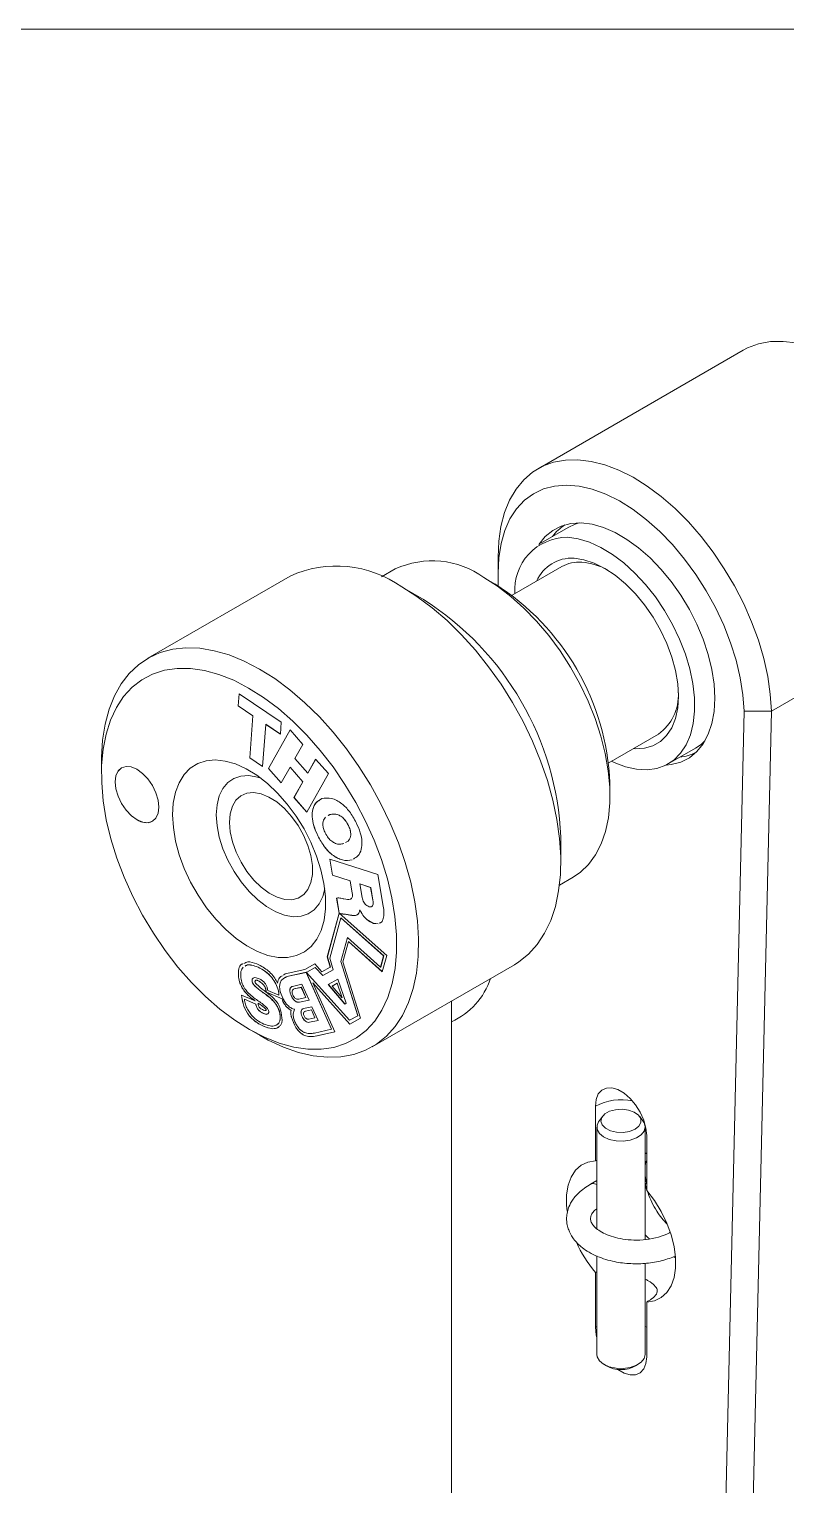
# Model space of a CAD drawing. Header units: inches. Extents: x 0.1 to 10.9, y 0 to 8.5.
# Drawn here: x 8.998 to 9.487, y 7.51 to 8.451 of the extents above; entities that cross this region are included whole.
import ezdxf

# ---------------------------------------------------------------- set-up
doc = ezdxf.new("R2010")
doc.units = ezdxf.units.IN
doc.header["$MEASUREMENT"] = 0

msp = doc.modelspace()

# ---------------------------------------------------------------- linework, layer by layer
at = {"color": 7, "linetype": 'Continuous', "lineweight": 0}
for p, q in [((0.06218, 8.45061), (10.94446, 8.45061)), ((9.45927, 8.24299), (9.32669, 8.16646)), ((9.34624, 8.12852), (9.32856, 8.11832)), ((9.3008, 8.10923), (9.3008, 8.09902)), ((9.34203, 8.10314), (9.30991, 8.0846)), ((9.16637, 8.097), (9.07445, 8.04393)), ((9.2344, 8.10163), (9.22553, 8.09651)), ((9.29898, 8.09185), (9.29191, 8.09593)), ((9.3008, 8.09902), (9.3008, 8.09077)), ((9.25302, 8.08164), (9.23888, 8.08981)), ((9.47755, 8.00971), (9.61013, 8.08625)), ((9.13283, 8.01314), (9.13341, 8.02102)), ((9.13286, 8.01316), (9.13344, 8.02099)), ((9.13341, 8.02102), (9.1607, 8.00269)), ((9.13286, 8.01316), (9.13283, 8.01314)), ((9.14233, 8.00676), (9.13283, 8.01314)), ((9.14236, 8.00679), (9.13286, 8.01316)), ((9.44378, 7.30934), (9.45987, 8.00971)), ((9.47755, 8.00971), (9.46145, 7.30908)), ((9.14032, 7.97951), (9.14233, 8.00676)), ((9.14036, 7.97953), (9.14236, 8.00679)), ((9.14236, 8.00679), (9.14233, 8.00676)), ((9.15062, 8.00119), (9.14862, 7.97394)), ((9.15066, 8.00121), (9.15062, 8.00119)), ((9.16012, 7.99482), (9.15062, 8.00119)), ((9.16013, 7.99486), (9.15066, 8.00121)), ((9.1607, 8.00269), (9.16012, 7.99482)), ((9.15235, 7.97274), (9.16635, 7.99766)), ((9.15239, 7.97276), (9.16636, 7.99764)), ((9.16635, 7.99766), (9.1746, 7.98822)), ((9.3724, 7.97634), (9.40452, 7.99489)), ((9.1746, 7.98822), (9.16951, 7.97915)), ((9.41093, 7.97563), (9.4286, 7.98584)), ((9.04441, 7.97754), (9.04441, 7.96938)), ((9.05743, 7.97317), (9.05739, 7.97315)), ((9.14036, 7.97953), (9.14032, 7.97951)), ((9.14032, 7.97951), (9.14862, 7.97394)), ((9.14036, 7.97953), (9.14862, 7.97398)), ((9.15239, 7.97276), (9.15235, 7.97274)), ((9.15235, 7.97274), (9.16061, 7.96331)), ((9.15239, 7.97276), (9.16063, 7.96334)), ((9.16637, 7.97357), (9.16061, 7.96331)), ((9.16641, 7.97359), (9.16637, 7.97357)), ((9.16637, 7.97357), (9.17466, 7.9641)), ((9.16641, 7.97359), (9.17469, 7.96412)), ((9.16951, 7.97915), (9.17779, 7.96968)), ((9.17779, 7.96968), (9.18289, 7.97875)), ((9.17783, 7.9697), (9.18291, 7.97874)), ((9.18289, 7.97875), (9.19115, 7.96932)), ((9.16889, 7.95384), (9.17466, 7.9641)), ((9.16893, 7.95386), (9.17469, 7.96412)), ((9.17469, 7.96412), (9.17466, 7.9641)), ((9.17715, 7.9444), (9.19115, 7.96932)), ((9.17783, 7.9697), (9.17779, 7.96968)), ((9.37321, 7.95509), (9.37321, 7.96326)), ((9.16893, 7.95386), (9.16889, 7.95384)), ((9.16889, 7.95384), (9.17715, 7.9444)), ((9.16893, 7.95386), (9.17717, 7.94444)), ((9.19201, 7.94281), (9.19096, 7.9422)), ((9.19205, 7.94283), (9.191, 7.94222)), ((9.19205, 7.94283), (9.19201, 7.94281)), ((9.07739, 7.93851), (9.07742, 7.93853)), ((9.20407, 7.9359), (9.20403, 7.93588)), ((9.18431, 7.92913), (9.18427, 7.92911)), ((9.34139, 7.91223), (9.34139, 7.92856)), ((9.2231, 7.90417), (9.19204, 7.91411)), ((9.19204, 7.91411), (9.19385, 7.90368)), ((9.19208, 7.91409), (9.19389, 7.9037)), ((9.20653, 7.91356), (9.20649, 7.91354)), ((9.19389, 7.9037), (9.19385, 7.90368)), ((9.19385, 7.90368), (9.20516, 7.90006)), ((9.19389, 7.9037), (9.2052, 7.90008)), ((9.2052, 7.90008), (9.20516, 7.90006)), ((9.20516, 7.90006), (9.20654, 7.89216)), ((9.2052, 7.90008), (9.20657, 7.89218)), ((9.21149, 7.89807), (9.21146, 7.89805)), ((9.21146, 7.89805), (9.21298, 7.8893)), ((9.21846, 7.89581), (9.21146, 7.89805)), ((9.2185, 7.89583), (9.21149, 7.89807)), ((9.2185, 7.89583), (9.21846, 7.89581)), ((9.2199, 7.88751), (9.21846, 7.89581)), ((9.21994, 7.88753), (9.2185, 7.89583)), ((9.22664, 7.88377), (9.2231, 7.90417)), ((9.34052, 7.89732), (9.34939, 7.90244)), ((9.19648, 7.88879), (9.19644, 7.88877)), ((9.19644, 7.88877), (9.19812, 7.8791)), ((9.19648, 7.88879), (9.19816, 7.87912)), ((9.20657, 7.89218), (9.20654, 7.89216)), ((9.21994, 7.88753), (9.2199, 7.88751)), ((9.19812, 7.8791), (9.19043, 7.85082)), ((9.19816, 7.87912), (9.19047, 7.85084)), ((9.19816, 7.87912), (9.19812, 7.8791)), ((9.19822, 7.8791), (9.19818, 7.87908)), ((9.19818, 7.87905), (9.19818, 7.87908)), ((9.19818, 7.87908), (9.19957, 7.87864)), ((9.22883, 7.85173), (9.19818, 7.87905)), ((9.19822, 7.8791), (9.19961, 7.87866)), ((9.19961, 7.87866), (9.19957, 7.87864)), ((9.20498, 7.87792), (9.20495, 7.8779)), ((9.21141, 7.88137), (9.21137, 7.88135)), ((9.21137, 7.88135), (9.21146, 7.88132)), ((9.21141, 7.88137), (9.21149, 7.88134)), ((9.21149, 7.88134), (9.21146, 7.88132)), ((9.19208, 7.85014), (9.19915, 7.87616)), ((9.19919, 7.87618), (9.19915, 7.87616)), ((9.19915, 7.87616), (9.22686, 7.85148)), ((9.19919, 7.87618), (9.2269, 7.8515)), ((9.22037, 7.87257), (9.22033, 7.87255)), ((9.22033, 7.87255), (9.22334, 7.87223)), ((9.22037, 7.87257), (9.22337, 7.87226)), ((9.22415, 7.87267), (9.22483, 7.87304)), ((9.20346, 7.86336), (9.19924, 7.84787)), ((9.20348, 7.86334), (9.19928, 7.84789)), ((9.20056, 7.84775), (9.20411, 7.86081)), ((9.2249, 7.84426), (9.20346, 7.86336)), ((9.20415, 7.86083), (9.20411, 7.86081)), ((9.20411, 7.86081), (9.22599, 7.84132)), ((9.20415, 7.86083), (9.226, 7.84136)), ((9.19047, 7.85084), (9.19043, 7.85082)), ((9.19043, 7.85082), (9.19236, 7.84431)), ((9.19047, 7.85084), (9.19239, 7.84433)), ((9.19411, 7.84256), (9.19208, 7.85014)), ((9.22686, 7.85148), (9.2249, 7.84426)), ((9.2269, 7.8515), (9.22494, 7.84428)), ((9.22883, 7.85173), (9.22599, 7.84132)), ((9.2269, 7.8515), (9.22686, 7.85148)), ((9.13295, 7.83882), (9.13291, 7.8388)), ((9.14711, 7.84525), (9.14486, 7.84632)), ((9.14566, 7.84424), (9.14562, 7.84422)), ((9.1632, 7.83994), (9.16203, 7.83913)), ((9.1759, 7.84279), (9.1632, 7.83994)), ((9.16541, 7.83834), (9.17675, 7.84089)), ((9.16544, 7.83836), (9.17679, 7.84091)), ((9.18227, 7.84631), (9.1759, 7.84279)), ((9.17679, 7.84091), (9.17675, 7.84089)), ((9.19316, 7.80415), (9.17675, 7.84089)), ((9.19319, 7.80417), (9.17679, 7.84091)), ((9.17683, 7.84091), (9.17713, 7.84107)), ((9.17687, 7.84093), (9.17683, 7.84091)), ((9.20474, 7.80987), (9.17683, 7.84091)), ((9.17687, 7.84093), (9.17716, 7.84109)), ((9.17713, 7.84107), (9.18252, 7.84405)), ((9.17716, 7.84109), (9.17713, 7.84107)), ((9.17716, 7.84109), (9.17713, 7.84107)), ((9.17713, 7.84107), (9.17713, 7.84107)), ((9.17716, 7.84109), (9.18256, 7.84407)), ((9.17716, 7.84109), (9.17716, 7.84109)), ((9.18684, 7.84126), (9.18227, 7.84631)), ((9.18256, 7.84407), (9.18252, 7.84405)), ((9.18252, 7.84405), (9.18747, 7.8389)), ((9.18256, 7.84407), (9.1875, 7.83892)), ((9.19236, 7.84431), (9.18684, 7.84126)), ((9.18747, 7.8389), (9.19411, 7.84256)), ((9.1875, 7.83892), (9.18747, 7.8389)), ((9.1875, 7.83892), (9.19411, 7.84256)), ((9.19239, 7.84433), (9.19236, 7.84431)), ((9.19928, 7.84789), (9.19924, 7.84787)), ((9.21018, 7.81287), (9.19924, 7.84787)), ((9.21021, 7.81289), (9.19928, 7.84789)), ((9.21193, 7.81129), (9.20056, 7.84775)), ((9.21943, 7.79278), (9.31136, 7.84584)), ((9.22494, 7.84428), (9.2249, 7.84426)), ((9.14183, 7.83532), (9.14179, 7.8353)), ((9.14755, 7.8343), (9.14752, 7.83428)), ((9.15829, 7.83392), (9.15825, 7.8339)), ((9.16544, 7.83836), (9.16541, 7.83834)), ((9.16794, 7.83182), (9.17402, 7.83319)), ((9.17363, 7.83118), (9.16907, 7.83015)), ((9.1691, 7.83017), (9.16907, 7.83015)), ((9.17367, 7.8312), (9.1691, 7.83017)), ((9.17367, 7.8312), (9.17363, 7.83118)), ((9.17658, 7.82459), (9.17363, 7.83118)), ((9.17661, 7.82461), (9.17367, 7.8312)), ((9.1786, 7.82295), (9.17402, 7.83319)), ((9.18116, 7.83413), (9.18112, 7.83411)), ((9.19528, 7.80241), (9.18112, 7.83411)), ((9.18112, 7.83411), (9.2049, 7.80741)), ((9.18116, 7.83413), (9.20494, 7.80743)), ((9.19107, 7.83311), (9.19719, 7.83649)), ((9.20171, 7.82042), (9.19107, 7.83311)), ((9.20174, 7.82044), (9.19111, 7.83313)), ((9.19682, 7.83381), (9.19366, 7.83206)), ((9.1937, 7.83208), (9.19366, 7.83206)), ((9.19366, 7.83206), (9.20006, 7.8244)), ((9.19685, 7.83383), (9.1937, 7.83208)), ((9.19685, 7.83383), (9.19682, 7.83381)), ((9.20006, 7.8244), (9.19682, 7.83381)), ((9.2001, 7.82442), (9.19685, 7.83383)), ((9.20254, 7.82088), (9.19719, 7.83649)), ((9.1437, 7.82244), (9.13502, 7.82613)), ((9.13684, 7.82358), (9.13681, 7.82356)), ((9.13681, 7.82356), (9.14423, 7.82038)), ((9.13684, 7.82358), (9.14427, 7.8204)), ((9.14352, 7.82262), (9.14348, 7.8226)), ((9.14374, 7.82246), (9.1437, 7.82244)), ((9.14427, 7.8204), (9.14423, 7.82038)), ((9.14569, 7.82106), (9.14565, 7.82104)), ((9.15055, 7.82673), (9.15051, 7.82671)), ((9.15088, 7.82818), (9.15085, 7.82816)), ((9.15109, 7.82803), (9.15105, 7.82801)), ((9.15105, 7.82801), (9.16116, 7.82368)), ((9.15109, 7.82803), (9.1612, 7.8237)), ((9.15903, 7.82614), (9.15193, 7.82918)), ((9.15885, 7.829), (9.15882, 7.82898)), ((9.15907, 7.82616), (9.15903, 7.82614)), ((9.1618, 7.82383), (9.16053, 7.82686)), ((9.1612, 7.8237), (9.16116, 7.82368)), ((9.16116, 7.82368), (9.16176, 7.82195)), ((9.1612, 7.8237), (9.1618, 7.82197)), ((9.1618, 7.82197), (9.16176, 7.82195)), ((9.16704, 7.82603), (9.167, 7.82601)), ((9.17201, 7.82356), (9.17658, 7.82459)), ((9.1786, 7.82295), (9.17251, 7.82158)), ((9.17255, 7.8216), (9.17251, 7.82158)), ((9.17859, 7.82296), (9.17255, 7.8216)), ((9.17661, 7.82461), (9.17658, 7.82459)), ((9.2001, 7.82442), (9.20006, 7.8244)), ((9.20254, 7.82088), (9.20171, 7.82042)), ((9.20174, 7.82044), (9.20171, 7.82042)), ((9.20254, 7.82088), (9.20174, 7.82044)), ((9.27075, 7.80899), (9.27075, 7.8224)), ((9.14931, 7.81423), (9.14927, 7.81421)), ((9.15097, 7.81644), (9.15094, 7.81642)), ((9.15995, 7.81308), (9.15992, 7.81306)), ((9.16062, 7.81497), (9.16025, 7.81653)), ((9.16708, 7.81634), (9.16704, 7.81632)), ((9.16708, 7.81272), (9.16705, 7.8127)), ((9.16705, 7.8127), (9.16716, 7.81211)), ((9.16708, 7.81272), (9.1672, 7.81213)), ((9.1672, 7.81213), (9.16716, 7.81211)), ((9.16724, 7.81196), (9.16721, 7.81194)), ((9.17413, 7.81242), (9.1741, 7.8124)), ((9.17502, 7.81746), (9.18049, 7.8187)), ((9.17631, 7.81578), (9.17571, 7.81548)), ((9.1801, 7.81662), (9.17628, 7.81576)), ((9.17631, 7.81578), (9.17628, 7.81576)), ((9.18014, 7.81664), (9.17631, 7.81578)), ((9.17857, 7.81063), (9.18239, 7.81149)), ((9.18014, 7.81664), (9.1801, 7.81662)), ((9.18239, 7.81149), (9.1801, 7.81662)), ((9.18243, 7.81151), (9.18014, 7.81664)), ((9.18049, 7.8187), (9.18446, 7.80981)), ((9.18243, 7.81151), (9.18239, 7.81149)), ((9.21018, 7.81287), (9.20474, 7.80987)), ((9.2049, 7.80741), (9.21193, 7.81129)), ((9.20494, 7.80743), (9.21193, 7.81129)), ((9.21021, 7.81289), (9.21018, 7.81287)), ((9.13985, 7.80405), (9.14692, 7.79996)), ((9.14972, 7.80584), (9.14969, 7.80582)), ((9.16109, 7.80818), (9.16063, 7.80732)), ((9.17008, 7.80527), (9.17004, 7.80525)), ((9.17026, 7.80502), (9.17022, 7.805)), ((9.17032, 7.80488), (9.17022, 7.805)), ((9.17035, 7.8049), (9.17026, 7.80502)), ((9.17035, 7.8049), (9.17032, 7.80488)), ((9.18446, 7.80981), (9.17899, 7.80858)), ((9.17902, 7.8086), (9.17899, 7.80858)), ((9.18446, 7.80982), (9.17902, 7.8086)), ((9.19316, 7.80415), (9.18211, 7.80167)), ((9.18374, 7.79982), (9.19528, 7.80241)), ((9.18378, 7.79984), (9.19527, 7.80242)), ((9.19319, 7.80417), (9.19316, 7.80415)), ((9.20494, 7.80743), (9.2049, 7.80741)), ((9.27075, 7.80899), (9.27075, 7.47656)), ((9.18378, 7.79984), (9.18374, 7.79982)), ((9.36377, 7.71904), (9.36377, 7.75447)), ((9.36829, 7.74771), (9.36584, 7.7442)), ((9.39486, 7.7442), (9.3924, 7.74771)), ((9.3647, 7.74081), (9.36471, 7.67521)), ((9.39599, 7.66813), (9.396, 7.74081)), ((9.39693, 7.73532), (9.39693, 7.69989)), ((9.3647, 7.71953), (9.36377, 7.71904)), ((9.39693, 7.72353), (9.39599, 7.72425)), ((9.39594, 7.70941), (9.39693, 7.70358)), ((9.3647, 7.70626), (9.36059, 7.70388)), ((9.36471, 7.65754), (9.36472, 7.59383)), ((9.39597, 7.59383), (9.39598, 7.65275)), ((9.41417, 7.65694), (9.41513, 7.65646)), ((9.36377, 7.64692), (9.36471, 7.64724)), ((9.36377, 7.61149), (9.36377, 7.64692)), ((9.39693, 7.62778), (9.39693, 7.59235)), ((9.36919, 7.58752), (9.37096, 7.58648)), ((9.38974, 7.58648), (9.39151, 7.58752))]:
    msp.add_line(p, q, dxfattribs=at)
at = {"color": 8, "linetype": 'Continuous', "lineweight": 0}
for p, q in [((9.36472, 7.61201), (9.36377, 7.61149)), ((9.39693, 7.61149), (9.39598, 7.61201))]:
    msp.add_line(p, q, dxfattribs=at)
at = {"color": 7, "linetype": 'Continuous', "lineweight": 0, "flags": 128}
for points in [[(9.61013, 8.08625), (9.60943, 8.09722), (9.60778, 8.1086), (9.6052, 8.12026), (9.60173, 8.13208), (9.59739, 8.14392), (9.59224, 8.15567), (9.58632, 8.16719), (9.57971, 8.17836), (9.57248, 8.18906), (9.5647, 8.19918), (9.55645, 8.2086), (9.54783, 8.21722), (9.53894, 8.22495), (9.52985, 8.23171), (9.52068, 8.23743), (9.51152, 8.24204), (9.50247, 8.24548), (9.49363, 8.24774), (9.48509, 8.24878), (9.47695, 8.24858), (9.46929, 8.24716), (9.4622, 8.24453), (9.45927, 8.24299)], [(9.3008, 8.10923), (9.30128, 8.11954), (9.3027, 8.12918), (9.30506, 8.13807), (9.30832, 8.14609), (9.31246, 8.15316), (9.31742, 8.15921), (9.32316, 8.16417), (9.32961, 8.16799), (9.33671, 8.17062), (9.34436, 8.17205), (9.35251, 8.17224), (9.36104, 8.1712), (9.36989, 8.16895), (9.37894, 8.1655), (9.3881, 8.16089), (9.39727, 8.15518), (9.40635, 8.14841), (9.41525, 8.14068), (9.42387, 8.13206), (9.43212, 8.12264), (9.4399, 8.11252), (9.44713, 8.10182), (9.45374, 8.09065), (9.45965, 8.07913), (9.46481, 8.06739), (9.46915, 8.05554), (9.47262, 8.04372), (9.4752, 8.03206), (9.47685, 8.02068), (9.47755, 8.00971)], [(9.45987, 8.00971), (9.45913, 8.02031), (9.45743, 8.03132), (9.45477, 8.04259), (9.45119, 8.05399), (9.44673, 8.06539), (9.44146, 8.07663), (9.43543, 8.08758), (9.42872, 8.0981), (9.42141, 8.10807), (9.41359, 8.11736), (9.40537, 8.12585), (9.39683, 8.13345), (9.38809, 8.14005), (9.37926, 8.14558), (9.37044, 8.14997), (9.36174, 8.15315), (9.35327, 8.15511), (9.34513, 8.1558), (9.33743, 8.15522), (9.33026, 8.15338), (9.32371, 8.1503), (9.31786, 8.14602), (9.31279, 8.14059), (9.30854, 8.13408), (9.30519, 8.12657), (9.30276, 8.11815), (9.30129, 8.10893), (9.3008, 8.09902)], [(9.40952, 7.97487), (9.41284, 7.97522), (9.419, 7.97684), (9.42455, 7.97965), (9.4294, 7.98362), (9.43348, 7.98869), (9.43672, 7.99478), (9.43908, 8.00178), (9.4405, 8.00959), (9.44098, 8.01809), (9.4405, 8.02715), (9.43908, 8.03661), (9.43672, 8.04633), (9.43348, 8.05616), (9.4294, 8.06593), (9.42455, 8.07551), (9.419, 8.08474), (9.41284, 8.09346), (9.40616, 8.10155), (9.39909, 8.10887), (9.39171, 8.11532), (9.38416, 8.12078), (9.37654, 8.12518), (9.36899, 8.12843), (9.36161, 8.13051), (9.35453, 8.13136), (9.34786, 8.13097), (9.3417, 8.12936), (9.33615, 8.12654), (9.33129, 8.12257), (9.32721, 8.1175), (9.3272, 8.11748)], [(9.34624, 8.12852), (9.35066, 8.13058), (9.35325, 8.13138)], [(9.34564, 8.12212), (9.35262, 8.12115), (9.35988, 8.11896), (9.3673, 8.11559), (9.37476, 8.11109), (9.38214, 8.10554), (9.38932, 8.09902), (9.39617, 8.09165), (9.40259, 8.08355), (9.40847, 8.07485), (9.41372, 8.06569), (9.41824, 8.05622), (9.42197, 8.0466), (9.42484, 8.03699), (9.4268, 8.02754), (9.42783, 8.01841), (9.4279, 8.00975), (9.42702, 8.0017), (9.4252, 7.99439), (9.42247, 7.98795), (9.41887, 7.98248), (9.41446, 7.97806), (9.40932, 7.97478), (9.40354, 7.97268), (9.39719, 7.9718), (9.3904, 7.97216), (9.38326, 7.97374), (9.37591, 7.97653), (9.37416, 7.97736)], [(9.34999, 8.10855), (9.35638, 8.1076), (9.36303, 8.10542), (9.36983, 8.10204), (9.37662, 8.09755), (9.38327, 8.09202), (9.38965, 8.08558), (9.39562, 8.07835), (9.40106, 8.07048), (9.40587, 8.06214), (9.40994, 8.05348), (9.41319, 8.0447), (9.41556, 8.03596), (9.417, 8.02744), (9.41747, 8.01932), (9.41697, 8.01177), (9.41551, 8.00493), (9.41312, 7.99894), (9.40985, 7.99394), (9.40576, 7.99001), (9.40093, 7.98725), (9.39547, 7.9857), (9.38949, 7.9854), (9.38824, 7.98549)], [(9.29162, 8.0961), (9.30041, 8.0905), (9.30911, 8.08388), (9.3176, 8.07629), (9.32579, 8.06783), (9.33358, 8.0586), (9.34089, 8.0487), (9.34762, 8.03826), (9.35369, 8.0274), (9.35905, 8.01623), (9.36361, 8.0049), (9.36733, 7.99354), (9.37017, 7.98228), (9.3721, 7.97124), (9.37308, 7.96057), (9.37311, 7.95039), (9.37219, 7.94081), (9.37032, 7.93195), (9.36754, 7.92391), (9.36387, 7.91678), (9.35936, 7.91066), (9.35405, 7.90561), (9.34939, 7.90244)], [(9.23851, 8.09002), (9.24841, 8.08379), (9.25822, 8.07652), (9.26785, 8.06826), (9.2772, 8.0591), (9.2862, 8.04912), (9.29476, 8.03841), (9.30279, 8.02708), (9.31023, 8.01523), (9.317, 8.00297), (9.32305, 7.99041), (9.3283, 7.97768), (9.33272, 7.96489), (9.33627, 7.95216), (9.3389, 7.93961), (9.3406, 7.92736), (9.34135, 7.91552), (9.34115, 7.9042), (9.33999, 7.89351), (9.33788, 7.88354), (9.33485, 7.8744), (9.33093, 7.86616), (9.32614, 7.85891), (9.32054, 7.8527), (9.31418, 7.8476), (9.31136, 7.84584)], [(9.04441, 7.97754), (9.04443, 7.97999), (9.04511, 7.99101), (9.04675, 8.00135), (9.04932, 8.01091), (9.0528, 8.01961), (9.05716, 8.02737), (9.06236, 8.03411), (9.06835, 8.03976), (9.07507, 8.04429), (9.08246, 8.04763), (9.09046, 8.04977), (9.09898, 8.05069), (9.10795, 8.05037), (9.11729, 8.04881), (9.1269, 8.04604), (9.1367, 8.04207), (9.14659, 8.03695)], [(9.13954, 8.02469), (9.1492, 8.01859), (9.15877, 8.01141), (9.16813, 8.00324), (9.17721, 7.99416), (9.18591, 7.98426), (9.19413, 7.97363), (9.2018, 7.9624), (9.20883, 7.95068), (9.21516, 7.93858), (9.22071, 7.92623), (9.22543, 7.91376), (9.22927, 7.9013), (9.2322, 7.88896), (9.23418, 7.87689), (9.23519, 7.8652), (9.23522, 7.85402), (9.23428, 7.84345), (9.23236, 7.83361), (9.2295, 7.8246), (9.22571, 7.8165), (9.22105, 7.80942), (9.21555, 7.8034), (9.20928, 7.79853), (9.20229, 7.79484), (9.19467, 7.79238), (9.18648, 7.79116), (9.17781, 7.79122), (9.16876, 7.79253), (9.1594, 7.79509), (9.14985, 7.79888), (9.14019, 7.80385), (9.13053, 7.80995), (9.12097, 7.81713), (9.1116, 7.8253), (9.10252, 7.83438), (9.09383, 7.84429), (9.0856, 7.85491), (9.07794, 7.86614), (9.0709, 7.87786), (9.06458, 7.88996), (9.05903, 7.90231), (9.05431, 7.91478), (9.05046, 7.92725), (9.04754, 7.93958), (9.04556, 7.95165), (9.04455, 7.96334), (9.04452, 7.97453), (9.04546, 7.98509), (9.04738, 7.99493), (9.05024, 8.00395), (9.05402, 8.01204), (9.05869, 8.01913), (9.06418, 8.02514), (9.07046, 8.03002), (9.07744, 8.0337), (9.08507, 8.03617), (9.09326, 8.03738), (9.10192, 8.03733), (9.11098, 8.03601), (9.12033, 8.03345), (9.12989, 8.02966), (9.13954, 8.02469)], [(9.14659, 8.03695), (9.15649, 8.03073), (9.1663, 8.02345), (9.17592, 8.01519), (9.18528, 8.00603), (9.19428, 7.99605), (9.20283, 7.98534), (9.21087, 7.97401), (9.21831, 7.96216), (9.22508, 7.9499), (9.23112, 7.93735), (9.23638, 7.92461), (9.2408, 7.91182), (9.24434, 7.89909), (9.24698, 7.88654), (9.24868, 7.87429), (9.24943, 7.86245), (9.24923, 7.85113), (9.24806, 7.84044), (9.24596, 7.83048), (9.24293, 7.82133), (9.239, 7.81309), (9.23422, 7.80584), (9.22862, 7.79963), (9.22226, 7.79454), (9.21519, 7.7906), (9.20749, 7.78785), (9.19922, 7.78632), (9.19046, 7.78603), (9.1813, 7.78697), (9.17182, 7.78913), (9.1621, 7.7925), (9.15224, 7.79705), (9.14692, 7.79996)], [(9.43458, 7.99048), (9.43214, 7.98827), (9.4286, 7.98584)], [(9.06744, 7.93947), (9.0711, 7.93793), (9.0745, 7.93761), (9.07742, 7.93853), (9.07966, 7.94063), (9.08106, 7.94376), (9.08153, 7.94772), (9.08104, 7.95223), (9.07961, 7.95698), (9.07736, 7.96166), (9.07442, 7.96594), (9.071, 7.96953), (9.06734, 7.97219), (9.06368, 7.97373), (9.06028, 7.97405), (9.05736, 7.97313), (9.05512, 7.97103), (9.05372, 7.96789), (9.05325, 7.96394), (9.05374, 7.95943), (9.05517, 7.95467), (9.05742, 7.94999), (9.06036, 7.94571), (9.06378, 7.94212), (9.06744, 7.93947)], [(9.05743, 7.97317), (9.05739, 7.97315), (9.05515, 7.97105), (9.05375, 7.96791), (9.05328, 7.96396), (9.05378, 7.95945), (9.0552, 7.95469), (9.05746, 7.95001), (9.0604, 7.94573), (9.06381, 7.94214), (9.06747, 7.93949)], [(9.09037, 7.94265), (9.09083, 7.95034), (9.09224, 7.95733), (9.09458, 7.96348), (9.0978, 7.96868), (9.10184, 7.97281), (9.10662, 7.97581), (9.11205, 7.97761), (9.11802, 7.97817), (9.12441, 7.97749), (9.13111, 7.97558), (9.13797, 7.97248), (9.14487, 7.96825), (9.15168, 7.96296), (9.15825, 7.95673), (9.16447, 7.94967), (9.17021, 7.94192), (9.17536, 7.93363), (9.17981, 7.92497), (9.18349, 7.91609), (9.18632, 7.90719), (9.18825, 7.89842), (9.18923, 7.88996), (9.18926, 7.88197), (9.18832, 7.87461), (9.18644, 7.86802), (9.18365, 7.86233), (9.18001, 7.85766), (9.17559, 7.85408), (9.17047, 7.85168), (9.16476, 7.8505), (9.15857, 7.85055), (9.15201, 7.85185), (9.14521, 7.85436), (9.13831, 7.85804), (9.13144, 7.86281), (9.12473, 7.86859), (9.11832, 7.87525), (9.11233, 7.88267), (9.10687, 7.89071), (9.10206, 7.89921), (9.09798, 7.908), (9.09472, 7.91691), (9.09233, 7.92577), (9.09088, 7.93441), (9.09037, 7.94265)], [(9.11866, 7.94271), (9.11912, 7.94916), (9.12053, 7.95489), (9.12286, 7.95973), (9.12604, 7.96355), (9.12998, 7.96625), (9.13457, 7.96776), (9.1397, 7.96803), (9.14521, 7.96706), (9.14754, 7.96631)], [(9.12714, 7.93784), (9.12761, 7.94345), (9.12903, 7.94829), (9.13136, 7.9522), (9.1345, 7.95503), (9.13835, 7.95669), (9.14276, 7.95711), (9.14759, 7.95627), (9.15264, 7.95421), (9.15774, 7.95101), (9.16271, 7.94677), (9.16737, 7.94165), (9.17154, 7.93584), (9.17507, 7.92954), (9.17785, 7.92298), (9.17977, 7.91641), (9.18075, 7.91005), (9.18077, 7.90414), (9.17982, 7.8989), (9.17794, 7.8945), (9.17519, 7.89111), (9.17168, 7.88886), (9.16752, 7.88782), (9.16289, 7.88802), (9.15792, 7.88948), (9.15282, 7.89212), (9.14776, 7.89586), (9.14293, 7.90056), (9.1385, 7.90605), (9.13463, 7.91214), (9.13146, 7.91859), (9.1291, 7.92519), (9.12764, 7.93168), (9.12714, 7.93784)], [(9.18877, 7.8949), (9.18749, 7.88998), (9.18516, 7.88514), (9.18198, 7.88132), (9.17804, 7.87862), (9.17345, 7.87711), (9.16832, 7.87684), (9.16281, 7.87781), (9.15705, 7.88), (9.15121, 7.88335), (9.14545, 7.88777), (9.13992, 7.89313), (9.13477, 7.89929), (9.13015, 7.90608), (9.12618, 7.91331), (9.12297, 7.9208), (9.12061, 7.92833), (9.11916, 7.9357), (9.11866, 7.94271)], [(9.36377, 7.75447), (9.36425, 7.75877), (9.36567, 7.76227), (9.36794, 7.76476), (9.37093, 7.76609), (9.37447, 7.76619), (9.37835, 7.76506), (9.38235, 7.76275), (9.38623, 7.7594), (9.38977, 7.75521), (9.39276, 7.75043), (9.39503, 7.74532), (9.39645, 7.74018), (9.39693, 7.73532)], [(9.38108, 7.75239), (9.37683, 7.75212), (9.37296, 7.75107), (9.36988, 7.74935), (9.36795, 7.74715), (9.36735, 7.7447), (9.36817, 7.74227), (9.3703, 7.74013), (9.37352, 7.73851), (9.37749, 7.73757), (9.38176, 7.73744), (9.38588, 7.7381), (9.3894, 7.73951), (9.39194, 7.7415), (9.39322, 7.74385), (9.39311, 7.74632), (9.39162, 7.74864), (9.3889, 7.75055), (9.38526, 7.75184), (9.38108, 7.75239)], [(9.36584, 7.7442), (9.36483, 7.742), (9.36492, 7.7393), (9.36637, 7.73674), (9.36907, 7.73455), (9.37277, 7.73291), (9.37714, 7.73197), (9.3818, 7.73182), (9.38633, 7.73246), (9.39033, 7.73385), (9.39344, 7.73586), (9.39538, 7.73831), (9.39599, 7.74098), (9.39522, 7.74363), (9.39486, 7.7442)], [(9.36377, 7.71904), (9.35882, 7.71822), (9.35447, 7.71616), (9.35083, 7.71292), (9.34801, 7.70859), (9.34609, 7.70328), (9.34512, 7.69714), (9.34512, 7.69035), (9.34553, 7.68645)], [(9.3647, 7.70373), (9.36264, 7.70436), (9.36066, 7.70392)], [(9.39693, 7.62778), (9.40188, 7.62859), (9.40623, 7.63065), (9.40986, 7.63389), (9.41268, 7.63823), (9.41461, 7.64354), (9.41558, 7.64967), (9.41558, 7.65646), (9.41461, 7.66372), (9.41268, 7.67125), (9.40986, 7.67884), (9.40623, 7.68628), (9.40188, 7.69336), (9.39693, 7.69989)], [(9.36472, 7.60454), (9.36425, 7.60663), (9.36377, 7.61149)], [(9.36472, 7.59383), (9.36494, 7.59233), (9.3664, 7.58977), (9.36909, 7.58758), (9.37278, 7.58594), (9.37715, 7.58501), (9.3818, 7.58485), (9.38632, 7.5855), (9.39031, 7.58689), (9.39342, 7.58889), (9.39536, 7.59133), (9.39597, 7.59383)], [(9.39693, 7.59235), (9.39645, 7.58804), (9.39503, 7.58454), (9.39276, 7.58206), (9.38977, 7.58072), (9.38623, 7.58062), (9.38235, 7.58176), (9.37835, 7.58406), (9.37799, 7.58433)]]:
    msp.add_lwpolyline(points, dxfattribs=at)
at = {"color": 7, "linetype": 'Continuous', "lineweight": 0}
for centre, radius, start, end in [((9.34567, 8.08803), 0.03409, 90.04402, 184.0701), ((9.35995, 8.10502), 0.02971, 122.24737, 143.68864), ((9.19644, 8.0315), 0.07208, 54.2893, 114.66205), ((9.25831, 8.05024), 0.05668, 54.00562, 114.94573), ((9.34834, 8.084), 0.02461, 86.16051, 156.67164), ((9.35328, 8.08321), 0.02289, 85.70157, 119.42671), ((9.35165, 8.06523), 0.04094, 60.9164, 85.32253), ((9.21301, 7.95648), 0.16034, 2.42139, 57.69134), ((9.15007, 7.92014), 0.19151, 2.5191, 57.59362), ((9.3865, 8.02007), 0.03097, 305.58881, 2.67972), ((9.41509, 8.00954), 0.02979, 276.33432, 297.71892), ((9.07328, 7.94763), 0.01001, 234.50142, 294.44993), ((9.25198, 7.85119), 0.04618, 293.97659, 342.00429), ((9.15161, 7.827), 0.00747, 353.38773, 15.34639), ((9.15165, 7.82702), 0.00747, 353.38773, 15.34639), ((9.13647, 7.80987), 0.02468, 356.06908, 11.90772), ((9.16855, 7.81238), 0.00142, 191.04054, 197.9303), ((9.16859, 7.8124), 0.00142, 191.04054, 197.9303), ((9.21367, 7.82769), 0.04906, 198.72214, 207.22122), ((9.2137, 7.82771), 0.04906, 198.72214, 207.22122), ((9.17151, 7.80608), 0.00169, 209.45469, 220.00484), ((9.17155, 7.8061), 0.00169, 209.45469, 220.00484), ((9.42932, 7.7017), 0.08542, 204.28462, 219.88366), ((9.38035, 7.6036), 0.01952, 241.25572, 298.74428)]:
    msp.add_arc(centre, radius, start, end, dxfattribs=at)
at = {"color": 8, "linetype": 'Continuous', "lineweight": 0}
msp.add_arc((9.38036, 7.72238), 0.03613, 78.17154, 117.34483, dxfattribs=at)
at = {"color": 7, "linetype": 'Continuous', "lineweight": 0}
msp.add_open_spline([(9.45987, 8.00971), (9.46576, 8.00971), (9.47165, 8.00971), (9.47755, 8.00971)], degree=3, dxfattribs=at)
for points, knots in [([(9.18427, 7.92911), (9.1833, 7.9313), (9.18147, 7.93546), (9.1804, 7.94149), (9.18085, 7.94675), (9.18298, 7.95104), (9.18559, 7.95248), (9.18694, 7.95323)], [0, 0, 0, 0, 0.204504, 0.387952, 0.56362, 0.774504, 1, 1, 1, 1]), ([(9.18431, 7.92913), (9.18334, 7.93132), (9.1815, 7.93548), (9.18043, 7.94151), (9.1809, 7.94674), (9.18264, 7.95052), (9.18468, 7.95171), (9.18548, 7.95218)], [0, 0, 0, 0, 0.224749, 0.426358, 0.619416, 0.851177, 1, 1, 1, 1]), ([(9.18694, 7.95323), (9.18897, 7.9535), (9.19288, 7.95404), (9.19944, 7.95064), (9.20514, 7.94486), (9.20774, 7.9402), (9.20911, 7.93773)], [0, 0, 0, 0, 0.2841473, 0.5486535, 0.761362, 1, 1, 1, 1]), ([(9.20403, 7.93588), (9.20341, 7.93701), (9.20223, 7.93914), (9.19979, 7.94152), (9.19719, 7.94292), (9.1945, 7.9434), (9.19286, 7.94301), (9.19201, 7.94281)], [0, 0, 0, 0, 0.200879, 0.378022, 0.553533, 0.77136, 1, 1, 1, 1]), ([(9.20407, 7.9359), (9.20344, 7.93703), (9.20226, 7.93916), (9.19982, 7.94154), (9.19723, 7.94294), (9.19454, 7.94342), (9.19289, 7.94303), (9.19205, 7.94283)], [0, 0, 0, 0, 0.200879, 0.378022, 0.553533, 0.77136, 1, 1, 1, 1]), ([(9.18927, 7.94121), (9.18862, 7.94036), (9.18765, 7.93908), (9.18746, 7.93629), (9.1879, 7.93376), (9.18866, 7.932), (9.18907, 7.93106)], [0, 0, 0, 0, 0.379348, 0.572179, 0.773328, 1, 1, 1, 1]), ([(9.20213, 7.92474), (9.20273, 7.92502), (9.20423, 7.92572), (9.20542, 7.9279), (9.20564, 7.93064), (9.2052, 7.93318), (9.20444, 7.93494), (9.20403, 7.93588)], [0, 0, 0, 0, 0.2008947, 0.5040213, 0.6581066, 0.8188488, 1, 1, 1, 1]), ([(9.20217, 7.92476), (9.20277, 7.92504), (9.20426, 7.92574), (9.20545, 7.92792), (9.20567, 7.93066), (9.20524, 7.9332), (9.20447, 7.93497), (9.20407, 7.9359)], [0, 0, 0, 0, 0.2008947, 0.5040213, 0.6581066, 0.8188488, 1, 1, 1, 1]), ([(9.20911, 7.93773), (9.21009, 7.93554), (9.21194, 7.93137), (9.21302, 7.92533), (9.21257, 7.92007), (9.21067, 7.91605), (9.20837, 7.91474), (9.20734, 7.91414)], [0, 0, 0, 0, 0.215375, 0.408554, 0.593561, 0.81572, 1, 1, 1, 1]), ([(9.20649, 7.91354), (9.20446, 7.91327), (9.20054, 7.91275), (9.19396, 7.91617), (9.18825, 7.92196), (9.18565, 7.92664), (9.18427, 7.92911)], [0, 0, 0, 0, 0.284031, 0.548534, 0.7613, 1, 1, 1, 1]), ([(9.20653, 7.91356), (9.2045, 7.91329), (9.20057, 7.91277), (9.194, 7.91619), (9.18829, 7.92198), (9.18568, 7.92666), (9.18431, 7.92913)], [0, 0, 0, 0, 0.284031, 0.548534, 0.7613, 1, 1, 1, 1]), ([(9.18907, 7.93106), (9.18969, 7.92993), (9.19087, 7.9278), (9.19331, 7.92542), (9.1959, 7.92402), (9.19859, 7.92354), (9.20024, 7.92393), (9.20108, 7.92413)], [0, 0, 0, 0, 0.200891, 0.378037, 0.55355, 0.771375, 1, 1, 1, 1]), ([(9.2012, 7.88836), (9.20082, 7.88845), (9.19991, 7.88865), (9.1986, 7.88889), (9.19734, 7.88904), (9.19672, 7.88885), (9.19644, 7.88877)], [0, 0, 0, 0, 0.227474, 0.549493, 0.800717, 1, 1, 1, 1]), ([(9.20654, 7.89216), (9.20661, 7.89161), (9.20674, 7.89061), (9.20656, 7.88938), (9.20607, 7.88857), (9.20453, 7.8876), (9.2027, 7.88802), (9.2012, 7.88836)], [0, 0, 0, 0, 0.1459482, 0.2690772, 0.3819507, 0.4947693, 1, 1, 1, 1]), ([(9.20657, 7.89218), (9.20664, 7.89163), (9.20678, 7.89063), (9.2066, 7.88939), (9.20609, 7.88863), (9.20565, 7.88816), (9.2053, 7.88818), (9.20526, 7.88819)], [0, 0, 0, 0, 0.286575, 0.528343, 0.749974, 0.971498, 1, 1, 1, 1]), ([(9.21298, 7.8893), (9.21309, 7.88876), (9.21331, 7.88774), (9.21395, 7.88625), (9.21486, 7.88493), (9.2161, 7.88385), (9.21699, 7.8835), (9.21747, 7.88332)], [0, 0, 0, 0, 0.211129, 0.392706, 0.559913, 0.763436, 1, 1, 1, 1]), ([(9.21747, 7.88332), (9.21786, 7.88323), (9.21859, 7.88306), (9.21943, 7.88347), (9.21995, 7.88437), (9.22014, 7.88576), (9.21998, 7.88691), (9.2199, 7.88751)], [0, 0, 0, 0, 0.197029, 0.371432, 0.543408, 0.760308, 1, 1, 1, 1]), ([(9.21878, 7.88327), (9.21901, 7.88334), (9.21951, 7.88351), (9.21998, 7.8844), (9.22017, 7.88577), (9.22002, 7.88693), (9.21994, 7.88753)], [0, 0, 0, 0, 0.182275, 0.406005, 0.688177, 1, 1, 1, 1]), ([(9.19957, 7.87864), (9.20067, 7.87857), (9.20242, 7.87847), (9.20426, 7.87805), (9.20495, 7.8779)], [0, 0, 0, 0, 0.625981, 1, 1, 1, 1]), ([(9.19961, 7.87866), (9.20071, 7.87859), (9.20246, 7.87849), (9.20429, 7.87807), (9.20498, 7.87792)], [0, 0, 0, 0, 0.625981, 1, 1, 1, 1]), ([(9.20495, 7.8779), (9.20579, 7.87776), (9.20748, 7.87748), (9.20957, 7.87784), (9.21108, 7.87908), (9.21127, 7.88058), (9.21137, 7.88135)], [0, 0, 0, 0, 0.28083, 0.563545, 0.777199, 1, 1, 1, 1]), ([(9.20498, 7.87792), (9.20581, 7.87779), (9.20748, 7.87755), (9.20932, 7.87766), (9.20997, 7.87835), (9.21011, 7.87849)], [0, 0, 0, 0, 0.4420745, 0.8871151, 1, 1, 1, 1]), ([(9.21146, 7.88132), (9.21207, 7.88011), (9.21328, 7.87775), (9.21646, 7.87433), (9.21886, 7.87323), (9.22033, 7.87255)], [0, 0, 0, 0, 0.286106, 0.560252, 1, 1, 1, 1]), ([(9.21149, 7.88134), (9.21211, 7.88014), (9.21332, 7.87777), (9.2165, 7.87435), (9.21889, 7.87325), (9.22037, 7.87257)], [0, 0, 0, 0, 0.286106, 0.560252, 1, 1, 1, 1]), ([(9.22411, 7.87265), (9.22457, 7.87284), (9.22575, 7.87332), (9.22679, 7.87571), (9.22724, 7.87928), (9.22685, 7.88225), (9.22664, 7.88377)], [0, 0, 0, 0, 0.151088, 0.390983, 0.687861, 1, 1, 1, 1]), ([(9.13569, 7.84632), (9.13546, 7.84625), (9.13419, 7.84586), (9.13293, 7.84328), (9.13292, 7.84029), (9.13291, 7.8388)], [0, 0, 0, 0, 0.103014, 0.55021, 1, 1, 1, 1]), ([(9.13573, 7.84634), (9.13549, 7.84627), (9.13422, 7.84588), (9.13296, 7.8433), (9.13295, 7.84032), (9.13295, 7.83882)], [0, 0, 0, 0, 0.103014, 0.55021, 1, 1, 1, 1]), ([(9.13295, 7.83882), (9.13314, 7.83751), (9.13349, 7.83512), (9.13493, 7.83149), (9.13712, 7.8282), (9.14006, 7.82522), (9.14231, 7.82353), (9.14352, 7.82262)], [0, 0, 0, 0, 0.208194, 0.382385, 0.547555, 0.757629, 1, 1, 1, 1]), ([(9.13448, 7.8374), (9.1344, 7.83888), (9.13427, 7.84165), (9.1354, 7.84335), (9.13592, 7.84414)], [0, 0, 0, 0, 0.533716, 1, 1, 1, 1]), ([(9.14486, 7.84632), (9.14283, 7.84706), (9.13962, 7.84822), (9.13728, 7.84703), (9.13643, 7.84659)], [0, 0, 0, 0, 0.634563, 1, 1, 1, 1]), ([(9.13733, 7.84495), (9.1376, 7.84512), (9.13876, 7.84587), (9.14167, 7.84562), (9.14428, 7.8447), (9.14562, 7.84422)], [0, 0, 0, 0, 0.125908, 0.551148, 1, 1, 1, 1]), ([(9.13737, 7.84497), (9.13763, 7.84514), (9.13879, 7.84589), (9.14171, 7.84564), (9.14432, 7.84472), (9.14566, 7.84424)], [0, 0, 0, 0, 0.125908, 0.551148, 1, 1, 1, 1]), ([(9.14562, 7.84422), (9.14721, 7.84342), (9.15026, 7.84187), (9.15431, 7.83801), (9.15735, 7.83351), (9.15832, 7.83051), (9.15882, 7.82898)], [0, 0, 0, 0, 0.296066, 0.570524, 0.779216, 1, 1, 1, 1]), ([(9.14566, 7.84424), (9.14724, 7.84344), (9.1503, 7.84189), (9.15434, 7.83803), (9.15739, 7.83353), (9.15835, 7.83053), (9.15885, 7.829)], [0, 0, 0, 0, 0.296066, 0.570524, 0.779216, 1, 1, 1, 1]), ([(9.15825, 7.8339), (9.15772, 7.835), (9.15653, 7.83745), (9.15381, 7.84053), (9.15059, 7.84326), (9.14834, 7.84455), (9.14711, 7.84525)], [0, 0, 0, 0, 0.206751, 0.460464, 0.705012, 1, 1, 1, 1]), ([(9.13291, 7.8388), (9.1331, 7.83749), (9.13345, 7.8351), (9.1349, 7.83147), (9.13709, 7.82818), (9.14003, 7.8252), (9.14228, 7.82351), (9.14348, 7.8226)], [0, 0, 0, 0, 0.208194, 0.382385, 0.547555, 0.757629, 1, 1, 1, 1]), ([(9.1438, 7.82379), (9.14261, 7.82471), (9.14029, 7.82651), (9.13729, 7.8298), (9.13512, 7.8337), (9.1347, 7.83612), (9.13448, 7.8374)], [0, 0, 0, 0, 0.283784, 0.553722, 0.762442, 1, 1, 1, 1]), ([(9.14597, 7.83692), (9.14542, 7.83712), (9.14435, 7.83751), (9.14294, 7.83757), (9.14206, 7.83703), (9.14175, 7.83616), (9.14178, 7.83559), (9.14179, 7.8353)], [0, 0, 0, 0, 0.277056, 0.534545, 0.763848, 0.877102, 1, 1, 1, 1]), ([(9.14179, 7.8353), (9.14186, 7.83492), (9.14201, 7.83417), (9.14299, 7.83254), (9.1459, 7.82987), (9.14856, 7.82805), (9.15051, 7.82671)], [0, 0, 0, 0, 0.089597, 0.178615, 0.397079, 1, 1, 1, 1]), ([(9.14292, 7.83742), (9.14259, 7.83727), (9.14208, 7.83704), (9.14179, 7.83618), (9.14181, 7.83561), (9.14183, 7.83532)], [0, 0, 0, 0, 0.47681, 0.727722, 1, 1, 1, 1]), ([(9.14183, 7.83532), (9.1419, 7.83494), (9.14204, 7.83419), (9.14303, 7.83256), (9.14593, 7.82989), (9.1486, 7.82807), (9.15055, 7.82673)], [0, 0, 0, 0, 0.089597, 0.178615, 0.397079, 1, 1, 1, 1]), ([(9.14364, 7.8347), (9.14366, 7.83488), (9.14371, 7.83521), (9.14391, 7.8356), (9.14421, 7.83582), (9.14469, 7.83587), (9.1454, 7.83564), (9.14638, 7.83509), (9.14711, 7.83457), (9.14752, 7.83428)], [0, 0, 0, 0, 0.105866, 0.200197, 0.290612, 0.387171, 0.541966, 0.742417, 1, 1, 1, 1]), ([(9.15085, 7.82816), (9.14917, 7.82944), (9.14693, 7.83116), (9.14457, 7.83328), (9.14386, 7.83413), (9.14369, 7.83444), (9.14364, 7.83458), (9.14364, 7.83466), (9.14364, 7.8347)], [0, 0, 0, 0, 0.664568, 0.889211, 0.957686, 0.973941, 0.987622, 1, 1, 1, 1]), ([(9.14404, 7.83565), (9.14411, 7.83571), (9.14427, 7.83586), (9.14473, 7.83588), (9.14543, 7.83566), (9.14642, 7.83511), (9.14714, 7.83459), (9.14755, 7.8343)], [0, 0, 0, 0, 0.086355, 0.210717, 0.410083, 0.668251, 1, 1, 1, 1]), ([(9.15193, 7.82918), (9.1518, 7.82989), (9.15157, 7.83118), (9.15071, 7.8331), (9.14945, 7.83474), (9.14781, 7.83605), (9.14662, 7.83661), (9.14597, 7.83692)], [0, 0, 0, 0, 0.2107081, 0.3850236, 0.5484476, 0.7567069, 1, 1, 1, 1]), ([(9.14752, 7.83428), (9.14787, 7.834), (9.14852, 7.8335), (9.14935, 7.83261), (9.14995, 7.83173), (9.15064, 7.83021), (9.15076, 7.82905), (9.15085, 7.82816)], [0, 0, 0, 0, 0.198373, 0.356661, 0.48918, 0.610042, 1, 1, 1, 1]), ([(9.14755, 7.8343), (9.14791, 7.83402), (9.14855, 7.83352), (9.14938, 7.83263), (9.14998, 7.83175), (9.15067, 7.83023), (9.15079, 7.82907), (9.15088, 7.82818)], [0, 0, 0, 0, 0.198373, 0.356661, 0.48918, 0.610042, 1, 1, 1, 1]), ([(9.16139, 7.8387), (9.16068, 7.83835), (9.15901, 7.83754), (9.15853, 7.83523), (9.15825, 7.8339)], [0, 0, 0, 0, 0.425755, 1, 1, 1, 1]), ([(9.16142, 7.83872), (9.16071, 7.83837), (9.15904, 7.83756), (9.15856, 7.83525), (9.15829, 7.83392)], [0, 0, 0, 0, 0.425755, 1, 1, 1, 1]), ([(9.16053, 7.82686), (9.16016, 7.82808), (9.15948, 7.83041), (9.15961, 7.83346), (9.16067, 7.83583), (9.16265, 7.83753), (9.16446, 7.83806), (9.16541, 7.83834)], [0, 0, 0, 0, 0.192428, 0.364898, 0.537621, 0.757448, 1, 1, 1, 1]), ([(9.16242, 7.83708), (9.16251, 7.83717), (9.16332, 7.83793), (9.16445, 7.83816), (9.16544, 7.83836)], [0, 0, 0, 0, 0.111589, 1, 1, 1, 1]), ([(9.167, 7.82601), (9.16675, 7.82666), (9.16628, 7.82784), (9.16612, 7.82944), (9.1664, 7.83065), (9.16702, 7.83148), (9.16764, 7.83171), (9.16794, 7.83182)], [0, 0, 0, 0, 0.237889, 0.435826, 0.615004, 0.814865, 1, 1, 1, 1]), ([(9.16704, 7.82603), (9.16678, 7.82668), (9.16631, 7.82786), (9.16616, 7.82946), (9.16643, 7.83067), (9.16705, 7.8315), (9.16768, 7.83173), (9.16798, 7.83184)], [0, 0, 0, 0, 0.237889, 0.435826, 0.615004, 0.814865, 1, 1, 1, 1]), ([(9.16907, 7.83015), (9.16878, 7.83005), (9.16819, 7.82982), (9.16772, 7.82906), (9.16762, 7.82817), (9.16774, 7.8273), (9.16798, 7.82667), (9.16812, 7.82634)], [0, 0, 0, 0, 0.255403, 0.523999, 0.668505, 0.822947, 1, 1, 1, 1]), ([(9.13502, 7.82613), (9.13525, 7.82433), (9.13575, 7.82054), (9.13797, 7.81541), (9.14071, 7.81189), (9.14317, 7.80957), (9.14624, 7.80743), (9.14847, 7.80639), (9.14969, 7.80582)], [0, 0, 0, 0, 0.211166, 0.446808, 0.552781, 0.674848, 0.821169, 1, 1, 1, 1]), ([(9.13505, 7.82615), (9.13529, 7.82435), (9.13578, 7.82056), (9.13801, 7.81543), (9.14074, 7.81191), (9.14321, 7.80959), (9.14628, 7.80745), (9.1485, 7.80641), (9.14972, 7.80584)], [0, 0, 0, 0, 0.211166, 0.446808, 0.552781, 0.674848, 0.821169, 1, 1, 1, 1]), ([(9.14941, 7.80742), (9.14783, 7.80824), (9.14474, 7.80982), (9.141, 7.81353), (9.13867, 7.81718), (9.13733, 7.82036), (9.13698, 7.82246), (9.13681, 7.82356)], [0, 0, 0, 0, 0.287197, 0.558239, 0.696739, 0.840355, 1, 1, 1, 1]), ([(9.14348, 7.8226), (9.14352, 7.82257), (9.1436, 7.82252), (9.14367, 7.82247), (9.1437, 7.82244)], [0, 0, 0, 0, 0.558105, 1, 1, 1, 1]), ([(9.14352, 7.82262), (9.14356, 7.82259), (9.14363, 7.82254), (9.14371, 7.82249), (9.14374, 7.82246)], [0, 0, 0, 0, 0.558105, 1, 1, 1, 1]), ([(9.15255, 7.81565), (9.15248, 7.81599), (9.15234, 7.81667), (9.15133, 7.81816), (9.14843, 7.82063), (9.14577, 7.82245), (9.1438, 7.82379)], [0, 0, 0, 0, 0.080263, 0.164107, 0.382413, 1, 1, 1, 1]), ([(9.14423, 7.82038), (9.14428, 7.82001), (9.14436, 7.81931), (9.14475, 7.81824), (9.1453, 7.81729), (9.14622, 7.81616), (9.14759, 7.81503), (9.1487, 7.81449), (9.14927, 7.81421)], [0, 0, 0, 0, 0.13742, 0.258595, 0.373661, 0.490016, 0.737396, 1, 1, 1, 1]), ([(9.14427, 7.8204), (9.14431, 7.82003), (9.1444, 7.81933), (9.14479, 7.81826), (9.14534, 7.81731), (9.14625, 7.81618), (9.14762, 7.81505), (9.14873, 7.81451), (9.14931, 7.81423)], [0, 0, 0, 0, 0.13742, 0.258595, 0.373661, 0.490016, 0.737396, 1, 1, 1, 1]), ([(9.14588, 7.81955), (9.14583, 7.81981), (9.14572, 7.82032), (9.14568, 7.8208), (9.14565, 7.82104)], [0, 0, 0, 0, 0.517445, 1, 1, 1, 1]), ([(9.14565, 7.82104), (9.1465, 7.82044), (9.14788, 7.81946), (9.14943, 7.81833), (9.15025, 7.81762), (9.15063, 7.81721), (9.15087, 7.81679), (9.15092, 7.81654), (9.15094, 7.81642)], [0, 0, 0, 0, 0.449122, 0.734077, 0.826997, 0.895061, 0.948104, 1, 1, 1, 1]), ([(9.14569, 7.82106), (9.14653, 7.82046), (9.14791, 7.81948), (9.14947, 7.81836), (9.15029, 7.81764), (9.15066, 7.81723), (9.15091, 7.81681), (9.15095, 7.81656), (9.15097, 7.81644)], [0, 0, 0, 0, 0.449122, 0.734077, 0.826997, 0.895061, 0.948104, 1, 1, 1, 1]), ([(9.15051, 7.82671), (9.1517, 7.82579), (9.15402, 7.82399), (9.15678, 7.82101), (9.15852, 7.81812), (9.15953, 7.8156), (9.15978, 7.81394), (9.15992, 7.81306)], [0, 0, 0, 0, 0.281262, 0.550865, 0.689312, 0.834742, 1, 1, 1, 1]), ([(9.15055, 7.82673), (9.15173, 7.82581), (9.15405, 7.82402), (9.15682, 7.82103), (9.15856, 7.81814), (9.15956, 7.81562), (9.15982, 7.81396), (9.15995, 7.81308)], [0, 0, 0, 0, 0.281262, 0.550865, 0.689312, 0.834742, 1, 1, 1, 1]), ([(9.1525, 7.82693), (9.15223, 7.82712), (9.15175, 7.82748), (9.15126, 7.82785), (9.15105, 7.82801)], [0, 0, 0, 0, 0.55694, 1, 1, 1, 1]), ([(9.16025, 7.81653), (9.15989, 7.8176), (9.15913, 7.81982), (9.15639, 7.82366), (9.15401, 7.82565), (9.1525, 7.82693)], [0, 0, 0, 0, 0.252694, 0.523864, 1, 1, 1, 1]), ([(9.16176, 7.82195), (9.16217, 7.8212), (9.16299, 7.81972), (9.16487, 7.81777), (9.16625, 7.81685), (9.16704, 7.81632)], [0, 0, 0, 0, 0.3010187, 0.5986385, 1, 1, 1, 1]), ([(9.1693, 7.817), (9.16852, 7.81723), (9.16701, 7.81769), (9.16486, 7.81945), (9.16308, 7.82154), (9.16223, 7.82306), (9.1618, 7.82383)], [0, 0, 0, 0, 0.285153, 0.557728, 0.774206, 1, 1, 1, 1]), ([(9.1618, 7.82197), (9.16221, 7.82122), (9.16302, 7.81974), (9.16491, 7.81779), (9.16629, 7.81687), (9.16708, 7.81634)], [0, 0, 0, 0, 0.3010187, 0.5986385, 1, 1, 1, 1]), ([(9.17251, 7.82158), (9.17204, 7.82153), (9.1711, 7.82143), (9.16965, 7.8222), (9.16855, 7.82333), (9.1677, 7.82455), (9.16725, 7.8255), (9.167, 7.82601)], [0, 0, 0, 0, 0.258004, 0.507896, 0.648867, 0.809076, 1, 1, 1, 1]), ([(9.17255, 7.8216), (9.17207, 7.82155), (9.17114, 7.82145), (9.16969, 7.82222), (9.16859, 7.82335), (9.16774, 7.82457), (9.16728, 7.82552), (9.16704, 7.82603)], [0, 0, 0, 0, 0.258004, 0.507896, 0.648867, 0.809076, 1, 1, 1, 1]), ([(9.16812, 7.82634), (9.16832, 7.82593), (9.1687, 7.82517), (9.16948, 7.82426), (9.17032, 7.82369), (9.17119, 7.82345), (9.17173, 7.82352), (9.17201, 7.82356)], [0, 0, 0, 0, 0.219171, 0.402032, 0.573212, 0.780589, 1, 1, 1, 1]), ([(9.14846, 7.81677), (9.14818, 7.81691), (9.14769, 7.81714), (9.14702, 7.81758), (9.14648, 7.81809), (9.14607, 7.81879), (9.14595, 7.81929), (9.14588, 7.81955)], [0, 0, 0, 0, 0.269685, 0.474987, 0.635133, 0.804361, 1, 1, 1, 1]), ([(9.15094, 7.81642), (9.15094, 7.8164), (9.15094, 7.81636), (9.15092, 7.81631), (9.15084, 7.81625), (9.15056, 7.81619), (9.14976, 7.81629), (9.14899, 7.81658), (9.14846, 7.81677)], [0, 0, 0, 0, 0.01741, 0.036526, 0.058712, 0.147402, 0.41052, 1, 1, 1, 1]), ([(9.14927, 7.81421), (9.1501, 7.81393), (9.15131, 7.81351), (9.15233, 7.81415), (9.15259, 7.8149), (9.15256, 7.81539), (9.15255, 7.81565)], [0, 0, 0, 0, 0.508339, 0.744846, 0.865693, 1, 1, 1, 1]), ([(9.14931, 7.81423), (9.15016, 7.81391), (9.15135, 7.81346), (9.15206, 7.8141), (9.15226, 7.81428)], [0, 0, 0, 0, 0.725194, 1, 1, 1, 1]), ([(9.15992, 7.81306), (9.15996, 7.81219), (9.16005, 7.81052), (9.15927, 7.80794), (9.15707, 7.80618), (9.15346, 7.806), (9.15077, 7.80695), (9.14941, 7.80742)], [0, 0, 0, 0, 0.134679, 0.257286, 0.494977, 0.745543, 1, 1, 1, 1]), ([(9.15097, 7.81644), (9.15097, 7.81642), (9.15097, 7.81638), (9.15095, 7.81633), (9.15089, 7.81628), (9.15083, 7.81627), (9.15078, 7.81626)], [0, 0, 0, 0, 0.141985, 0.297892, 0.478829, 1, 1, 1, 1]), ([(9.15995, 7.81308), (9.16, 7.81221), (9.16007, 7.81055), (9.15939, 7.80807), (9.15812, 7.8073), (9.15733, 7.80682)], [0, 0, 0, 0, 0.29072, 0.555382, 1, 1, 1, 1]), ([(9.16704, 7.81632), (9.16694, 7.81574), (9.16673, 7.81465), (9.16695, 7.81333), (9.16705, 7.8127)], [0, 0, 0, 0, 0.5316918, 1, 1, 1, 1]), ([(9.16708, 7.81634), (9.16697, 7.81576), (9.16677, 7.81467), (9.16698, 7.81335), (9.16708, 7.81272)], [0, 0, 0, 0, 0.5316918, 1, 1, 1, 1]), ([(9.16948, 7.80892), (9.16914, 7.80981), (9.16848, 7.81157), (9.16823, 7.81458), (9.16889, 7.81608), (9.1693, 7.817)], [0, 0, 0, 0, 0.284663, 0.559152, 1, 1, 1, 1]), ([(9.1741, 7.8124), (9.17388, 7.81296), (9.17347, 7.81399), (9.17335, 7.81539), (9.17362, 7.81644), (9.17419, 7.81716), (9.17475, 7.81737), (9.17502, 7.81746)], [0, 0, 0, 0, 0.233634, 0.429534, 0.609083, 0.811503, 1, 1, 1, 1]), ([(9.17413, 7.81242), (9.17391, 7.81298), (9.1735, 7.81401), (9.17339, 7.81541), (9.17366, 7.81646), (9.17422, 7.81718), (9.17478, 7.81739), (9.17505, 7.81748)], [0, 0, 0, 0, 0.233634, 0.429534, 0.609083, 0.811503, 1, 1, 1, 1]), ([(9.17899, 7.80858), (9.17856, 7.80853), (9.17772, 7.80844), (9.17643, 7.80909), (9.17545, 7.81007), (9.17471, 7.81113), (9.17431, 7.81196), (9.1741, 7.8124)], [0, 0, 0, 0, 0.262638, 0.514536, 0.654613, 0.812515, 1, 1, 1, 1]), ([(9.17902, 7.8086), (9.17859, 7.80855), (9.17776, 7.80846), (9.17647, 7.80911), (9.17549, 7.81009), (9.17474, 7.81115), (9.17435, 7.81198), (9.17413, 7.81242)], [0, 0, 0, 0, 0.262638, 0.514536, 0.654613, 0.812515, 1, 1, 1, 1]), ([(9.17628, 7.81576), (9.17604, 7.81567), (9.17555, 7.81549), (9.17514, 7.8149), (9.17503, 7.81419), (9.1751, 7.81351), (9.1753, 7.81302), (9.1754, 7.81276)], [0, 0, 0, 0, 0.263178, 0.536223, 0.679634, 0.829867, 1, 1, 1, 1]), ([(9.1754, 7.81276), (9.17556, 7.81244), (9.17586, 7.81184), (9.17649, 7.81114), (9.17718, 7.81071), (9.17789, 7.81053), (9.17834, 7.8106), (9.17857, 7.81063)], [0, 0, 0, 0, 0.210866, 0.389596, 0.561335, 0.77364, 1, 1, 1, 1]), ([(9.14969, 7.80582), (9.15128, 7.80525), (9.15415, 7.80423), (9.15742, 7.80459), (9.15947, 7.80572), (9.16027, 7.80681), (9.16063, 7.80732)], [0, 0, 0, 0, 0.361748, 0.650149, 0.839512, 1, 1, 1, 1]), ([(9.14972, 7.80584), (9.15131, 7.80528), (9.15416, 7.80429), (9.15727, 7.80449), (9.15853, 7.80533), (9.15892, 7.80559)], [0, 0, 0, 0, 0.465145, 0.835981, 1, 1, 1, 1]), ([(9.18211, 7.80167), (9.18108, 7.80147), (9.17907, 7.80109), (9.1762, 7.80163), (9.17391, 7.80292), (9.17226, 7.80439), (9.17069, 7.80644), (9.1699, 7.80805), (9.16948, 7.80892)], [0, 0, 0, 0, 0.259613, 0.504294, 0.619495, 0.734392, 0.857507, 1, 1, 1, 1]), ([(9.17032, 7.80488), (9.17105, 7.80397), (9.17266, 7.80196), (9.1758, 7.79974), (9.17968, 7.7991), (9.18221, 7.79954), (9.18374, 7.79982)], [0, 0, 0, 0, 0.172613, 0.38012, 0.623645, 1, 1, 1, 1]), ([(9.17035, 7.8049), (9.17108, 7.80399), (9.1727, 7.80198), (9.17584, 7.79976), (9.17971, 7.79912), (9.18224, 7.79957), (9.18378, 7.79984)], [0, 0, 0, 0, 0.172613, 0.38012, 0.623645, 1, 1, 1, 1]), ([(9.39693, 7.71911), (9.39673, 7.71876), (9.39589, 7.71734), (9.39595, 7.71503), (9.39599, 7.71328)], [0, 0, 0, 0, 0.239794, 1, 1, 1, 1]), ([(9.36067, 7.70393), (9.35797, 7.7022), (9.353, 7.699), (9.34846, 7.69333), (9.34613, 7.68841), (9.34521, 7.68433), (9.34507, 7.68081), (9.34548, 7.67753), (9.34661, 7.67367), (9.34925, 7.66871), (9.35345, 7.66421), (9.35857, 7.6605), (9.36511, 7.65698), (9.37414, 7.65398), (9.38513, 7.6524), (9.39567, 7.65247), (9.40593, 7.65392), (9.41201, 7.65612), (9.41508, 7.65724)], [0, 0, 0, 0, 0.082427, 0.1522719, 0.2083732, 0.2500912, 0.2853654, 0.3182035, 0.3534021, 0.4108727, 0.4864406, 0.5329449, 0.5843346, 0.6795321, 0.7619138, 0.8405855, 0.9194591, 1, 1, 1, 1]), ([(9.3971, 7.70012), (9.39694, 7.70052), (9.39627, 7.70228), (9.39611, 7.70391), (9.39599, 7.70517)], [0, 0, 0, 0, 0.225583, 1, 1, 1, 1]), ([(9.39748, 7.69915), (9.39759, 7.69878), (9.39825, 7.6965), (9.40021, 7.6922), (9.40321, 7.68676), (9.40659, 7.68191), (9.409, 7.6793), (9.41016, 7.67804)], [0, 0, 0, 0, 0.047877, 0.298761, 0.55845, 0.786841, 1, 1, 1, 1]), ([(9.41193, 7.67274), (9.41172, 7.6726), (9.40986, 7.67139), (9.4046, 7.66954), (9.39683, 7.66798), (9.38883, 7.66764), (9.3816, 7.66831), (9.37529, 7.66973), (9.36999, 7.67171), (9.36579, 7.6741), (9.36289, 7.67661), (9.36119, 7.67898), (9.36058, 7.68089), (9.36067, 7.68291), (9.36151, 7.68489), (9.36276, 7.68669), (9.36427, 7.68778), (9.36471, 7.68809)], [0, 0, 0, 0, 0.011746, 0.104879, 0.197481, 0.282937, 0.360759, 0.432524, 0.503448, 0.573538, 0.641749, 0.707489, 0.784137, 0.836098, 0.897913, 0.970671, 1, 1, 1, 1]), ([(9.39599, 7.67137), (9.39613, 7.67116), (9.3969, 7.67008), (9.39787, 7.66924), (9.39865, 7.66857)], [0, 0, 0, 0, 0.194369, 1, 1, 1, 1]), ([(9.39598, 7.64256), (9.39667, 7.64222), (9.39928, 7.64091), (9.40212, 7.63855), (9.4041, 7.63573), (9.40361, 7.6329), (9.40095, 7.63024), (9.39802, 7.62844), (9.39693, 7.62778)], [0, 0, 0, 0, 0.067461, 0.2555268, 0.4465152, 0.6539296, 0.8715941, 1, 1, 1, 1])]:
    msp.add_open_spline(points, degree=3, knots=knots, dxfattribs=at)

doc.saveas('drawing.dxf')
